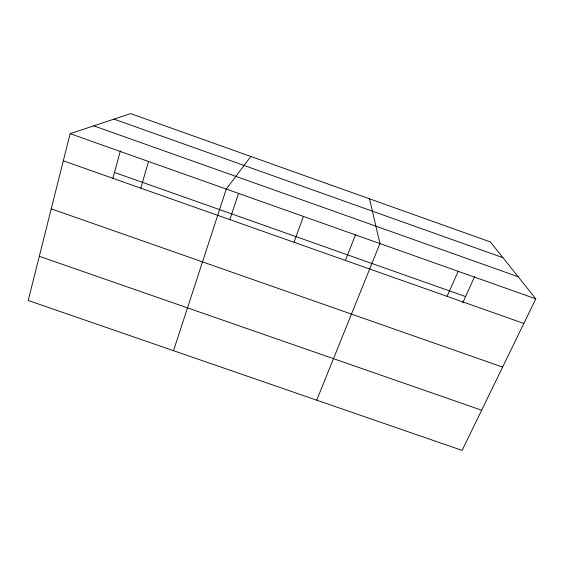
<?xml version="1.0" encoding="UTF-8"?>
<svg xmlns="http://www.w3.org/2000/svg" width="564" height="564" viewBox="0 0 564 564"><rect width="100%" height="100%" fill="white"/><g stroke="black" fill="none" stroke-linecap="round" stroke-linejoin="round"><path stroke-width="0.85" d="M70.14 133.682L28.2 300.478L462.113 450.403L535.8 298.849L490.349 241.928L130.665 113.597L70.14 133.682L535.8 298.849M112.863 178.309L120.47 150.658M140.817 188.172L148.515 161.48M173.522 350.688L226.27 189.06L250.832 156.468M229.795 219.748L238.537 193.452M293.985 242.273L303.418 216.421M345.387 260.575L355.602 234.462M316.728 400.172L379.953 243.57L369.54 198.824M447.069 296.34L458.194 271.319M462.699 302.931L474.599 276.67M39.311 256.303L481.656 410.211M51.239 208.849L502.623 367.086M114.471 172.457L465.582 296.579M63.323 160.803L523.836 323.454M114.013 119.124L502.905 257.649M93.744 125.85L518.133 276.727"/></g></svg>
